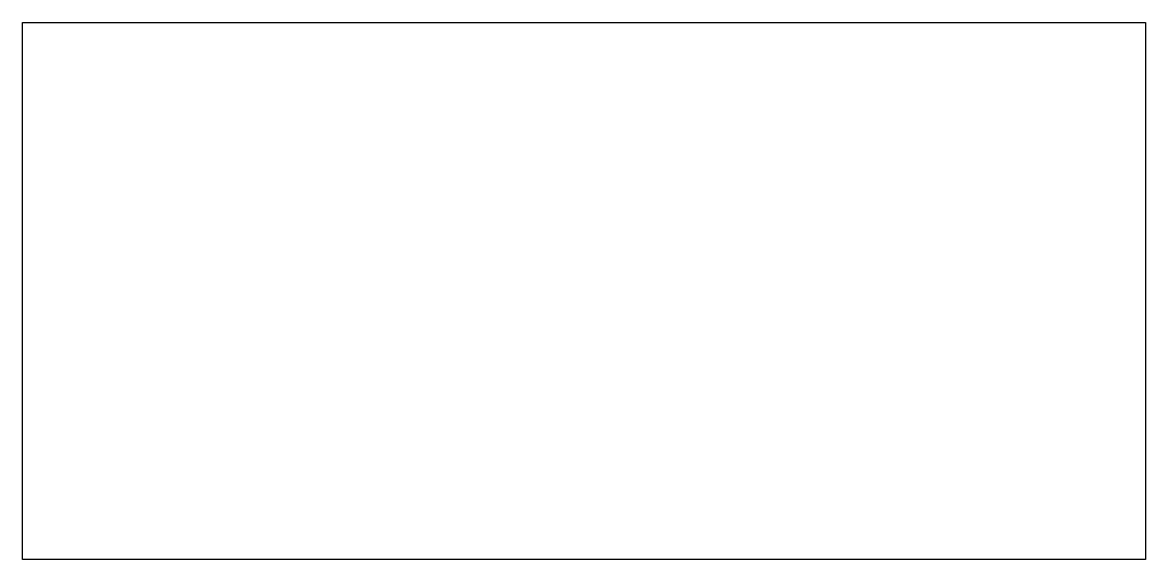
# Model space of a CAD drawing. Header units: millimetres. Extents: x -81 to 81, y -39 to 39.
import ezdxf

# ---------------------------------------------------------------- set-up
doc = ezdxf.new("R2010")
doc.units = ezdxf.units.MM

msp = doc.modelspace()

# ---------------------------------------------------------------- linework, layer by layer
at = {"color": 7, "linetype": 'Continuous', "lineweight": 25}
for p, q in [((-80.899, -38.6715), (-80.899, 38.6715)), ((-80.899, 38.6715), (80.899, 38.6715)), ((80.899, 38.6715), (80.899, -38.6715)), ((80.899, -38.6715), (-80.899, -38.6715))]:
    msp.add_line(p, q, dxfattribs=at)

doc.saveas('drawing.dxf')
